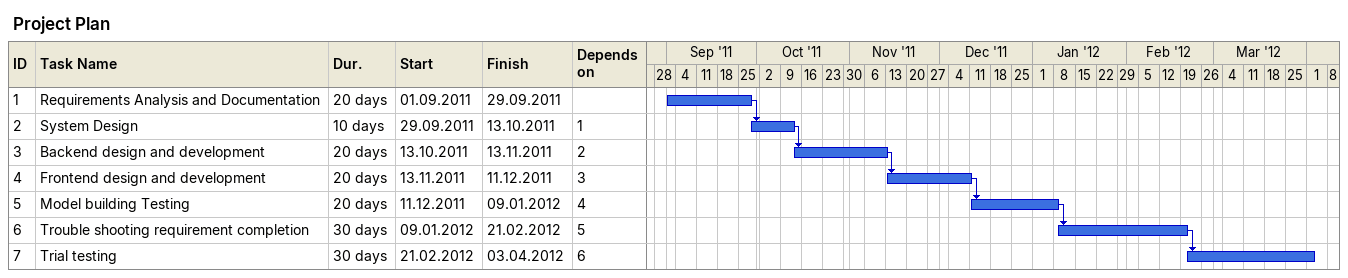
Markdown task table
Project Plan

| ID | Task | Duration | Start | Finish | Predecessors |
|---|---|---|---|---|---|
| 1 | Requirements Analysis and Documentation | 20d | 2011-09-01 | 2011-09-29 |  |
| 2 | System Design | 10d | 2011-09-29 | 2011-10-13 | 1 |
| 3 | Backend design and development | 20d | 2011-10-13 | 2011-11-13 | 2 |
| 4 | Frontend design and development | 20d | 2011-11-13 | 2011-12-11 | 3 |
| 5 | Model building Testing | 20d | 2011-12-11 | 2012-01-09 | 4 |
| 6 | Trouble shooting requirement completion | 30d | 2012-01-09 | 2012-02-21 | 5 |
| 7 | Trial testing | 30d | 2012-02-21 | 2012-04-03 | 6 |
